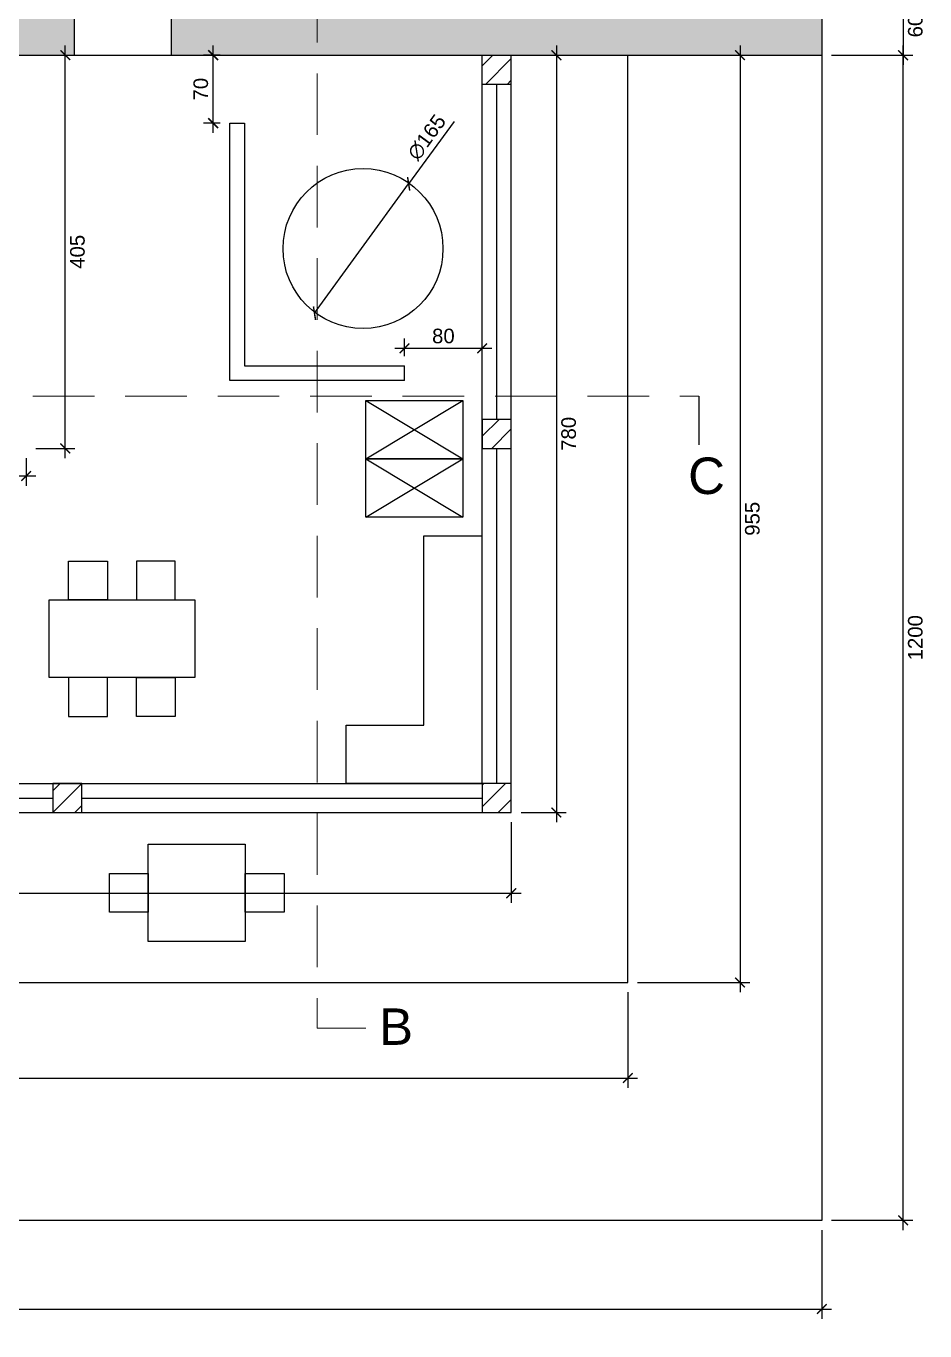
# Model space of a CAD drawing. Header units: centimetres. Extents: x -3096 to 17897, y -3131 to 15798.
# Drawn here: x 13303 to 14229, y 3204 to 4548 of the extents above; entities that cross this region are included whole.
import ezdxf

# ---------------------------------------------------------------- set-up
doc = ezdxf.new("R2010")
doc.units = ezdxf.units.CM
doc.linetypes.add('DASHED2', pattern=[9.525, 6.35, -3.175])
doc.layers.add('A-ANNO SYMB', color=3, linetype='Continuous', lineweight=13)
doc.styles.get("Standard").update_dxf_attribs({"font": 'arial.ttf'})
doc.dimstyles.new('1_100', dxfattribs={"dimtxt": 15, "dimasz": 10, "dimexe": 10, "dimexo": 10, "dimgap": 5, "dimtad": 2, "dimdec": 0, "dimtxsty": 'Standard', "dimblk": 'ARCHTICK', "dimcen": 2.5, "dimdle": 10, "dimadec": 0, "dimazin": 0, "dimtfac": 1, "dimtdec": 0, "dimtmove": 0, "dimatfit": 3, "dimldrblk": 'ARCHTICK', "dimfxl": 1, "dimarcsym": 0})
pattern_1 = [(45, (10118.907, 0), (-11.22532, 11.22532), [])]

# ---------------------------------------------------------------- blocks, each defined once
blk = doc.blocks.new('_ArchTick')
at = {"color": 0, "linetype": 'ByBlock', "const_width": 0.15}
blk.add_lwpolyline([(-0.5, -0.5), (0.5, 0.5)], dxfattribs=at)
blk = doc.blocks.new('*D15')
at = {"layer": 'A-ANNO SYMB', "color": 0, "lineweight": -2, "transparency": 16777216}
for p, q in [((12123.3, 3308.4), (12123.3, 3217)), ((14123.3, 3308.4), (14123.3, 3217)), ((12113.3, 3227), (14133.3, 3227))]:
    blk.add_line(p, q, dxfattribs=at)
at = {"layer": 'Defpoints', "color": 0, "transparency": 16777216}
for p in [(12123.3, 3318.4), (14123.3, 3318.4), (14123.3, 3227)]:
    blk.add_point(p, dxfattribs=at)
at = {"layer": 'A-ANNO SYMB', "color": 0, "lineweight": -2, "transparency": 16777216, "xscale": 10, "yscale": 10, "zscale": 10, "rotation": 180}
blk.add_blockref('_ArchTick', (12123.3, 3227), dxfattribs=at)
at = {"layer": 'A-ANNO SYMB', "color": 0, "lineweight": -2, "transparency": 16777216, "xscale": 10, "yscale": 10, "zscale": 10}
blk.add_blockref('_ArchTick', (14123.3, 3227), dxfattribs=at)
at = {"layer": 'A-ANNO SYMB', "color": 0, "transparency": 16777216, "insert": (13123.3, 3214.3), "char_height": 15, "attachment_point": 5}
blk.add_mtext('2000', dxfattribs=at)
blk = doc.blocks.new('*D19')
at = {"layer": 'A-ANNO SYMB', "color": 0, "lineweight": -2, "transparency": 16777216}
for p, q in [((14133.3, 4518.4), (14217, 4518.4)), ((14207, 3308.4), (14207, 4528.4)), ((14133.3, 3318.4), (14217, 3318.4))]:
    blk.add_line(p, q, dxfattribs=at)
at = {"layer": 'Defpoints', "color": 0, "transparency": 16777216}
for p in [(14123.3, 4518.4), (14207, 4518.4), (14123.3, 3318.4)]:
    blk.add_point(p, dxfattribs=at)
at = {"layer": 'A-ANNO SYMB', "color": 0, "lineweight": -2, "transparency": 16777216, "xscale": 10, "yscale": 10, "zscale": 10}
for p, rotation in [((14207, 4518.4), 90), ((14207, 3318.4), 270)]:
    blk.add_blockref('_ArchTick', p, dxfattribs=dict(at, rotation=rotation))
at = {"layer": 'A-ANNO SYMB', "color": 0, "transparency": 16777216, "insert": (14219.6, 3918.4), "char_height": 15, "attachment_point": 5, "rotation": 90}
blk.add_mtext('1200', dxfattribs=at)
blk = doc.blocks.new('*D20')
at = {"layer": 'A-ANNO SYMB', "color": 0, "lineweight": -2, "transparency": 16777216}
for p, q in [((14207, 4588.4), (14207, 4508.4)), ((14133.3, 4578.4), (14217, 4578.4)), ((14133.3, 4518.4), (14217, 4518.4))]:
    blk.add_line(p, q, dxfattribs=at)
at = {"layer": 'Defpoints', "color": 0, "transparency": 16777216}
for p in [(14123.3, 4578.4), (14123.3, 4518.4), (14207, 4518.4)]:
    blk.add_point(p, dxfattribs=at)
at = {"layer": 'A-ANNO SYMB', "color": 0, "lineweight": -2, "transparency": 16777216, "xscale": 10, "yscale": 10, "zscale": 10}
for p, rotation in [((14207, 4578.4), 90), ((14207, 4518.4), 270)]:
    blk.add_blockref('_ArchTick', p, dxfattribs=dict(at, rotation=rotation))
at = {"layer": 'A-ANNO SYMB', "color": 0, "transparency": 16777216, "insert": (14219.6, 4548.4), "char_height": 15, "attachment_point": 5, "rotation": 90}
blk.add_mtext('60', dxfattribs=at)
blk = doc.blocks.new('*D21')
at = {"layer": 'A-ANNO SYMB', "color": 0, "lineweight": -2, "transparency": 16777216}
for p, q in [((12323.3, 3553.3), (12323.3, 3454.9)), ((13923.3, 3553.3), (13923.3, 3454.9)), ((12313.3, 3464.9), (13933.3, 3464.9))]:
    blk.add_line(p, q, dxfattribs=at)
at = {"layer": 'Defpoints', "color": 0, "transparency": 16777216}
for p in [(12323.3, 3563.3), (13923.3, 3563.3), (13923.3, 3464.9)]:
    blk.add_point(p, dxfattribs=at)
at = {"layer": 'A-ANNO SYMB', "color": 0, "lineweight": -2, "transparency": 16777216, "xscale": 10, "yscale": 10, "zscale": 10, "rotation": 180}
blk.add_blockref('_ArchTick', (12323.3, 3464.9), dxfattribs=at)
at = {"layer": 'A-ANNO SYMB', "color": 0, "lineweight": -2, "transparency": 16777216, "xscale": 10, "yscale": 10, "zscale": 10}
blk.add_blockref('_ArchTick', (13923.3, 3464.9), dxfattribs=at)
at = {"layer": 'A-ANNO SYMB', "color": 0, "transparency": 16777216, "insert": (13123.3, 3452.2), "char_height": 15, "attachment_point": 5}
blk.add_mtext('1600', dxfattribs=at)
blk = doc.blocks.new('*D23')
at = {"layer": 'A-ANNO SYMB', "color": 0, "lineweight": -2, "transparency": 16777216}
for p, q in [((13933.3, 4518.4), (14049, 4518.4)), ((14039, 4528.4), (14039, 3553.3)), ((13933.3, 3563.3), (14049, 3563.3))]:
    blk.add_line(p, q, dxfattribs=at)
at = {"layer": 'Defpoints', "color": 0, "transparency": 16777216}
for p in [(13923.3, 4518.4), (13923.3, 3563.3), (14039, 3563.3)]:
    blk.add_point(p, dxfattribs=at)
at = {"layer": 'A-ANNO SYMB', "color": 0, "lineweight": -2, "transparency": 16777216, "xscale": 10, "yscale": 10, "zscale": 10}
for p, rotation in [((14039, 4518.4), 90), ((14039, 3563.3), 270)]:
    blk.add_blockref('_ArchTick', p, dxfattribs=dict(at, rotation=rotation))
at = {"layer": 'A-ANNO SYMB', "color": 0, "transparency": 16777216, "insert": (14051.7, 4040.9), "char_height": 15, "attachment_point": 5, "rotation": 90}
blk.add_mtext('955', dxfattribs=at)
blk = doc.blocks.new('*D24')
at = {"layer": 'A-ANNO SYMB', "color": 0, "lineweight": -2, "transparency": 16777216}
for p, q in [((12443.3, 3728.4), (12443.3, 3645.2)), ((13803.3, 3728.4), (13803.3, 3645.2)), ((12433.3, 3655.2), (13813.3, 3655.2))]:
    blk.add_line(p, q, dxfattribs=at)
at = {"layer": 'Defpoints', "color": 0, "transparency": 16777216}
for p in [(12443.3, 3738.4), (13803.3, 3738.4), (13803.3, 3655.2)]:
    blk.add_point(p, dxfattribs=at)
at = {"layer": 'A-ANNO SYMB', "color": 0, "lineweight": -2, "transparency": 16777216, "xscale": 10, "yscale": 10, "zscale": 10, "rotation": 180}
blk.add_blockref('_ArchTick', (12443.3, 3655.2), dxfattribs=at)
at = {"layer": 'A-ANNO SYMB', "color": 0, "lineweight": -2, "transparency": 16777216, "xscale": 10, "yscale": 10, "zscale": 10}
blk.add_blockref('_ArchTick', (13803.3, 3655.2), dxfattribs=at)
at = {"layer": 'A-ANNO SYMB', "color": 0, "transparency": 16777216, "insert": (13123.3, 3642.5), "char_height": 15, "attachment_point": 5}
blk.add_mtext('1360', dxfattribs=at)
blk = doc.blocks.new('*D26')
at = {"layer": 'A-ANNO SYMB', "color": 0, "lineweight": -2, "transparency": 16777216}
for p, q in [((13813.3, 4518.4), (13859.8, 4518.4)), ((13849.8, 4528.4), (13849.8, 3728.4)), ((13813.3, 3738.4), (13859.8, 3738.4))]:
    blk.add_line(p, q, dxfattribs=at)
at = {"layer": 'Defpoints', "color": 0, "transparency": 16777216}
for p in [(13803.3, 4518.4), (13803.3, 3738.4), (13849.8, 3738.4)]:
    blk.add_point(p, dxfattribs=at)
at = {"layer": 'A-ANNO SYMB', "color": 0, "lineweight": -2, "transparency": 16777216, "xscale": 10, "yscale": 10, "zscale": 10}
for p, rotation in [((13849.8, 4518.4), 90), ((13849.8, 3738.4), 270)]:
    blk.add_blockref('_ArchTick', p, dxfattribs=dict(at, rotation=rotation))
at = {"layer": 'A-ANNO SYMB', "color": 0, "transparency": 16777216, "insert": (13862.4, 4128.4), "char_height": 15, "attachment_point": 5, "rotation": 90}
blk.add_mtext('780', dxfattribs=at)
blk = doc.blocks.new('*D34')
at = {"layer": 'A-ANNO SYMB', "color": 0, "lineweight": -2, "transparency": 16777216}
for p, q in [((12893.3, 4103.4), (12893.3, 4075)), ((13303.3, 4103.4), (13303.3, 4075)), ((12883.3, 4085), (13313.3, 4085))]:
    blk.add_line(p, q, dxfattribs=at)
at = {"layer": 'Defpoints', "color": 0, "transparency": 16777216}
for p in [(12893.3, 4113.4), (13303.3, 4113.4), (13303.3, 4085)]:
    blk.add_point(p, dxfattribs=at)
at = {"layer": 'A-ANNO SYMB', "color": 0, "lineweight": -2, "transparency": 16777216, "xscale": 10, "yscale": 10, "zscale": 10, "rotation": 180}
blk.add_blockref('_ArchTick', (12893.3, 4085), dxfattribs=at)
at = {"layer": 'A-ANNO SYMB', "color": 0, "lineweight": -2, "transparency": 16777216, "xscale": 10, "yscale": 10, "zscale": 10}
blk.add_blockref('_ArchTick', (13303.3, 4085), dxfattribs=at)
at = {"layer": 'A-ANNO SYMB', "color": 0, "transparency": 16777216, "insert": (13098.3, 4072.3), "char_height": 15, "attachment_point": 5}
blk.add_mtext('410', dxfattribs=at)
blk = doc.blocks.new('*D35')
at = {"layer": 'A-ANNO SYMB', "color": 0, "lineweight": -2, "transparency": 16777216}
for p, q in [((13313.3, 4518.4), (13353.7, 4518.4)), ((13343.7, 4103.4), (13343.7, 4528.4)), ((13313.3, 4113.4), (13353.7, 4113.4))]:
    blk.add_line(p, q, dxfattribs=at)
at = {"layer": 'Defpoints', "color": 0, "transparency": 16777216}
for p in [(13303.3, 4518.4), (13343.7, 4518.4), (13303.3, 4113.4)]:
    blk.add_point(p, dxfattribs=at)
at = {"layer": 'A-ANNO SYMB', "color": 0, "lineweight": -2, "transparency": 16777216, "xscale": 10, "yscale": 10, "zscale": 10}
for p, rotation in [((13343.7, 4518.4), 90), ((13343.7, 4113.4), 270)]:
    blk.add_blockref('_ArchTick', p, dxfattribs=dict(at, rotation=rotation))
at = {"layer": 'A-ANNO SYMB', "color": 0, "transparency": 16777216, "insert": (13356.3, 4315.9), "char_height": 15, "attachment_point": 5, "rotation": 90}
blk.add_mtext('405', dxfattribs=at)
blk = doc.blocks.new('*D57')
at = {"layer": 'A-ANNO SYMB', "color": 0, "lineweight": -2, "transparency": 16777216}
for p in [(13744.3, 4450.2), (13600.5, 4252.6)]:
    blk.add_line(p, (13697.5, 4385.9), dxfattribs=at)
at = {"layer": 'Defpoints', "color": 0, "transparency": 16777216}
for p in [(13697.5, 4385.9), (13600.5, 4252.6)]:
    blk.add_point(p, dxfattribs=at)
at = {"layer": 'A-ANNO SYMB', "color": 0, "lineweight": -2, "transparency": 16777216, "xscale": 10, "yscale": 10, "zscale": 10}
for p, rotation in [((13697.5, 4385.9), 233.933740042921), ((13600.5, 4252.6), 53.93374004292095)]:
    blk.add_blockref('_ArchTick', p, dxfattribs=dict(at, rotation=rotation))
at = {"layer": 'A-ANNO SYMB', "color": 0, "transparency": 16777216, "insert": (13716.2, 4433.8), "char_height": 15, "attachment_point": 5, "rotation": 53.9337}
blk.add_mtext('∅165', dxfattribs=at)
blk = doc.blocks.new('*D58')
at = {"layer": 'A-ANNO SYMB', "color": 0, "lineweight": -2, "transparency": 16777216}
for p, q in [((13503.3, 4518.4), (13486.1, 4518.4)), ((13496.1, 4438.4), (13496.1, 4528.4)), ((13503.3, 4448.4), (13486.1, 4448.4))]:
    blk.add_line(p, q, dxfattribs=at)
at = {"layer": 'Defpoints', "color": 0, "transparency": 16777216}
for p in [(13496.1, 4518.4), (13513.3, 4518.4), (13513.3, 4448.4)]:
    blk.add_point(p, dxfattribs=at)
at = {"layer": 'A-ANNO SYMB', "color": 0, "lineweight": -2, "transparency": 16777216, "xscale": 10, "yscale": 10, "zscale": 10}
for p, rotation in [((13496.1, 4518.4), 90), ((13496.1, 4448.4), 270)]:
    blk.add_blockref('_ArchTick', p, dxfattribs=dict(at, rotation=rotation))
at = {"layer": 'A-ANNO SYMB', "color": 0, "transparency": 16777216, "insert": (13483.4, 4483.4), "char_height": 15, "attachment_point": 5, "rotation": 90}
blk.add_mtext('70', dxfattribs=at)
blk = doc.blocks.new('*D59')
at = {"layer": 'A-ANNO SYMB', "color": 0, "lineweight": -2, "transparency": 16777216}
for p, q in [((13693.3, 4208.4), (13693.3, 4226.5)), ((13773.3, 4208.4), (13773.3, 4226.5)), ((13683.3, 4216.5), (13783.3, 4216.5))]:
    blk.add_line(p, q, dxfattribs=at)
at = {"layer": 'Defpoints', "color": 0, "transparency": 16777216}
for p in [(13773.3, 4216.5), (13693.3, 4198.4), (13773.3, 4198.4)]:
    blk.add_point(p, dxfattribs=at)
at = {"layer": 'A-ANNO SYMB', "color": 0, "lineweight": -2, "transparency": 16777216, "xscale": 10, "yscale": 10, "zscale": 10, "rotation": 180}
blk.add_blockref('_ArchTick', (13693.3, 4216.5), dxfattribs=at)
at = {"layer": 'A-ANNO SYMB', "color": 0, "lineweight": -2, "transparency": 16777216, "xscale": 10, "yscale": 10, "zscale": 10}
blk.add_blockref('_ArchTick', (13773.3, 4216.5), dxfattribs=at)
at = {"layer": 'A-ANNO SYMB', "color": 0, "transparency": 16777216, "insert": (13733.3, 4229.1), "char_height": 15, "attachment_point": 5}
blk.add_mtext('80', dxfattribs=at)

msp = doc.modelspace()

# ---------------------------------------------------------------- hatches: boundary and pattern name
at = {"transparency": 33554508}
h = msp.add_hatch(dxfattribs=at)
h.set_pattern_fill('GOST_WOOD', color=256, scale=2.9)
h.set_pattern_definition([(90, (10118.907, 0), (17.4, -1e-15), [29, -5.8]), (90, (10124.707, -5.8), (17.4, -1e-15), [17.4, -4.35, 8.7, -4.35]), (90, (10130.507, -14.5), (17.4, -1e-15), [29, -5.8])])
h.paths.add_polyline_path([(12123.3, 4578.3), (12123.3, 4518.3), (12561.2, 4518.3), (12561.2, 4578.3)])
h.paths.add_polyline_path([(12561.2, 4578.3), (12561.2, 4518.3), (12973.3, 4518.3), (13023.3, 4518.3), (13123.3, 4518.3), (13273.3, 4518.3), (13353.3, 4518.3), (13353.3, 4578.3)])
h.paths.add_polyline_path([(13603.4, 4518.3), (13603.4, 4578.3), (13453.3, 4578.3), (13453.3, 4518.3)])
h.paths.add_polyline_path([(14123.3, 4518.3), (14123.3, 4578.3), (13603.4, 4578.3), (13603.4, 4518.3)])
h = msp.add_hatch(dxfattribs=at)
h.set_pattern_fill('ANSI31', color=256, scale=5)
h.set_pattern_definition(pattern_1)
h.paths.add_polyline_path([(13773.3, 4488.3), (13803.3, 4488.3), (13803.3, 4518.3), (13773.3, 4518.3)])
h.paths.add_polyline_path([(13773.3, 4113.3), (13803.3, 4113.3), (13803.3, 4143.3), (13773.3, 4143.3)])
h = msp.add_hatch(dxfattribs=at)
h.set_pattern_fill('ANSI31', color=256, scale=5)
h.set_pattern_definition([(45, (10176.407, 0), (-11.22532, 11.22532), [])])
h.paths.add_polyline_path([(13360.8, 3768.3), (13330.8, 3768.3), (13330.8, 3738.3), (13360.8, 3738.3)])
h = msp.add_hatch(dxfattribs=at)
h.set_pattern_fill('ANSI31', color=256, scale=5)
h.set_pattern_definition(pattern_1)
h.paths.add_polyline_path([(13803.3, 3768.3), (13773.3, 3768.3), (13773.3, 3738.3), (13803.3, 3738.3)])

# ---------------------------------------------------------------- linework, layer by layer
for p, q in [((14123.3, 5318.3), (14123.3, 3318.3)), ((13353.3, 4518.3), (13353.3, 4578.3)), ((13453.3, 4518.3), (13453.3, 4578.3)), ((12123.3, 4518.3), (14123.3, 4518.3)), ((13773.3, 3768.3), (13773.3, 4518.3)), ((13923.3, 3563.3), (13923.3, 4518.3)), ((13803.3, 4488.3), (13773.3, 4488.3)), ((13788.3, 4143.3), (13788.3, 4488.3)), ((13513.3, 4448.3), (13528.3, 4448.3)), ((13528.3, 4448.3), (13528.3, 4198.3)), ((13528.3, 4198.3), (13693.3, 4198.3)), ((13693.3, 4183.3), (13693.3, 4198.3)), ((13996.6, 4167.2), (13996.6, 4117.2)), ((13653.3, 4162.6), (13753.3, 4102.6)), ((13653.3, 4102.6), (13753.3, 4162.6)), ((13788.3, 3768.3), (13788.3, 4113.3)), ((13653.3, 4102.6), (13753.3, 4042.6)), ((13653.3, 4042.6), (13753.3, 4102.6)), ((13123.3, 3768.3), (13773.3, 3768.3)), ((12916.8, 3753.3), (13330.8, 3753.3)), ((13360.8, 3753.3), (13773.3, 3753.3)), ((12323.3, 3563.3), (13923.3, 3563.3)), ((14123.3, 3318.3), (12123.3, 3318.3))]:
    msp.add_line(p, q)
for points in [[(12443.3, 4518.3), (12443.3, 3738.3), (13803.3, 3738.3), (13803.3, 4518.3)], [(13693.3, 4183.3), (13513.3, 4183.3), (13513.3, 4448.3)], [(13753.3, 4162.6), (13753.3, 4102.6), (13653.3, 4102.6), (13653.3, 4162.6), (13753.3, 4162.6)], [(13753.3, 4102.6), (13753.3, 4042.6), (13653.3, 4042.6), (13653.3, 4102.6), (13753.3, 4102.6)], [(13773.3, 3768.3), (13633.3, 3768.3), (13633.3, 3828.3), (13713.3, 3828.3), (13713.3, 4023.3), (13773.3, 4023.3)], [(13387.1, 3957.3), (13347.1, 3957.3), (13347.1, 3997.3), (13387.1, 3997.3), (13387.1, 3957.3)], [(13457.1, 3997.3), (13417.1, 3997.3), (13417.1, 3957.3), (13457.1, 3957.3), (13457.1, 3997.3)], [(13477.1, 3877.3), (13327.1, 3877.3), (13327.1, 3957.3), (13477.1, 3957.3), (13477.1, 3877.3)], [(13387.1, 3877.3), (13347.1, 3877.3), (13347.1, 3837.3), (13387.1, 3837.3), (13387.1, 3877.3)], [(13457.1, 3837.3), (13417.1, 3837.3), (13417.1, 3877.3), (13457.1, 3877.3), (13457.1, 3837.3)], [(13429.2, 3705.7), (13529.2, 3705.7), (13529.2, 3605.7), (13429.2, 3605.7), (13429.2, 3705.7)], [(13429.2, 3635.7), (13389.2, 3635.7), (13389.2, 3675.7), (13429.2, 3675.7), (13429.2, 3635.7)], [(13569.2, 3635.7), (13529.2, 3635.7), (13529.2, 3675.7), (13569.2, 3675.7), (13569.2, 3635.7)]]:
    msp.add_lwpolyline(points)
for points in [[(13803.3, 4143.3), (13773.3, 4143.3), (13773.3, 4113.3), (13803.3, 4113.3)], [(13360.8, 3768.3), (13330.8, 3768.3), (13330.8, 3738.3), (13360.8, 3738.3)], [(13803.3, 3768.3), (13773.3, 3768.3), (13773.3, 3738.3), (13803.3, 3738.3)]]:
    msp.add_lwpolyline(points, close=True)
msp.add_circle((13650.5, 4319.2), 82.4)
at = {"layer": 'A-ANNO SYMB', "linetype": 'DASHED2', "ltscale": 10}
for p, q in [((13603.4, 5261.7), (13603.4, 3516.3)), ((12262.5, 4167.3), (13996.6, 4167.3))]:
    msp.add_line(p, q, dxfattribs=at)
at = {"layer": 'A-ANNO SYMB'}
msp.add_line((13603.4, 3516.3), (13653.4, 3516.3), dxfattribs=at)

# ---------------------------------------------------------------- texts
at = {"insert": (13985.5, 4103.9), "char_height": 37.5, "attachment_point": 1}
msp.add_mtext_dynamic_manual_height_columns('C', width=44.025, gutter_width=12.5, heights=[0], dxfattribs=at)
at = {"layer": 'A-ANNO SYMB', "char_height": 37.5, "attachment_point": 1}
for s, insert in [('C', (13985.5, 4104)), ('B', (13667.1, 3536.6))]:
    msp.add_mtext_dynamic_manual_height_columns(s, width=44.025, gutter_width=12.5, heights=[0], dxfattribs=dict(at, insert=insert))

# ---------------------------------------------------------------- dimensions: what is measured, and where the dimension line sits
at = {"layer": 'A-ANNO SYMB'}
for base, p1, p2, picture, middle in [((14207, 4518.4), (14123.3, 4578.4), (14123.3, 4518.4), '*D20', (14219.6, 4548.4)), ((13343.7, 4518.4), (13303.3, 4113.4), (13303.3, 4518.4), '*D35', (13356.3, 4315.9)), ((13496.1, 4518.4), (13513.3, 4448.4), (13513.3, 4518.4), '*D58', (13483.4, 4483.4)), ((13849.8, 3738.4), (13803.3, 4518.4), (13803.3, 3738.4), '*D26', (13862.4, 4128.4)), ((14039, 3563.3), (13923.3, 4518.4), (13923.3, 3563.3), '*D23', (14051.7, 4040.9)), ((14207, 4518.4), (14123.3, 3318.4), (14123.3, 4518.4), '*D19', (14219.6, 3918.4))]:
    dim = msp.add_linear_dim(base=base, p1=p1, p2=p2, angle=90, dimstyle='1_100', dxfattribs=at)
    dim.commit()
    dim.dimension.update_dxf_attribs({"geometry": picture, "text_midpoint": middle})
dim = msp.add_diameter_dim_2p(p1=(13600.5, 4252.6), p2=(13697.5, 4385.9), dimstyle='1_100', dxfattribs=at)
dim.commit()
dim.dimension.update_dxf_attribs({"geometry": '*D57', "text_midpoint": (13716.2, 4433.8)})
for base, p1, p2, picture, middle in [((13773.3, 4216.5), (13693.3, 4198.4), (13773.3, 4198.4), '*D59', (13733.3, 4229.1)), ((13303.3, 4085), (12893.3, 4113.4), (13303.3, 4113.4), '*D34', (13098.3, 4072.3)), ((13923.3, 3464.9), (12323.3, 3563.3), (13923.3, 3563.3), '*D21', (13123.3, 3452.2))]:
    dim = msp.add_linear_dim(base=base, p1=p1, p2=p2, dimstyle='1_100', dxfattribs=at)
    dim.commit()
    dim.dimension.update_dxf_attribs({"geometry": picture, "text_midpoint": middle})
dim = msp.add_aligned_dim(p1=(12443.3, 3738.4), p2=(13803.3, 3738.4), distance=-83.2, dimstyle='1_100', dxfattribs=at)
dim.commit()
dim.dimension.update_dxf_attribs({"geometry": '*D24', "text_midpoint": (13123.3, 3642.5)})
dim = msp.add_linear_dim(base=(14123.3, 3227), p1=(12123.3, 3318.4), p2=(14123.3, 3318.4), dimstyle='1_100', dxfattribs=at)
dim.commit()
dim.dimension.update_dxf_attribs({"geometry": '*D15', "text_midpoint": (13123.3, 3227), "dimtype": 160})

doc.saveas('drawing.dxf')
